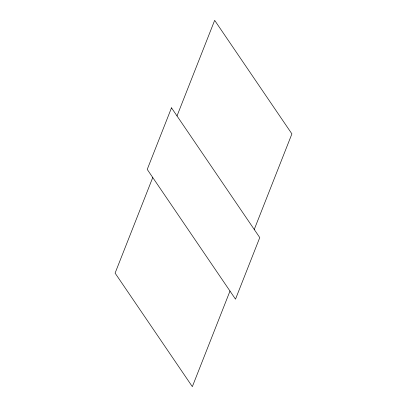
<?xml version="1.0" encoding="UTF-8"?>
<svg xmlns="http://www.w3.org/2000/svg" width="407" height="407" viewBox="0 0 407 407"><rect width="100%" height="100%" fill="white"/><g stroke="black" fill="none" stroke-linecap="round" stroke-linejoin="round"><path stroke-width="0.61" d="M152.752 177.523L115.095 273.117L192.338 386.65L229.991 291.056M177.009 115.944L214.662 20.35L291.905 133.883L254.248 229.477M171.495 107.835L147.232 169.414L235.505 299.165L259.768 237.586L171.495 107.835"/></g></svg>
